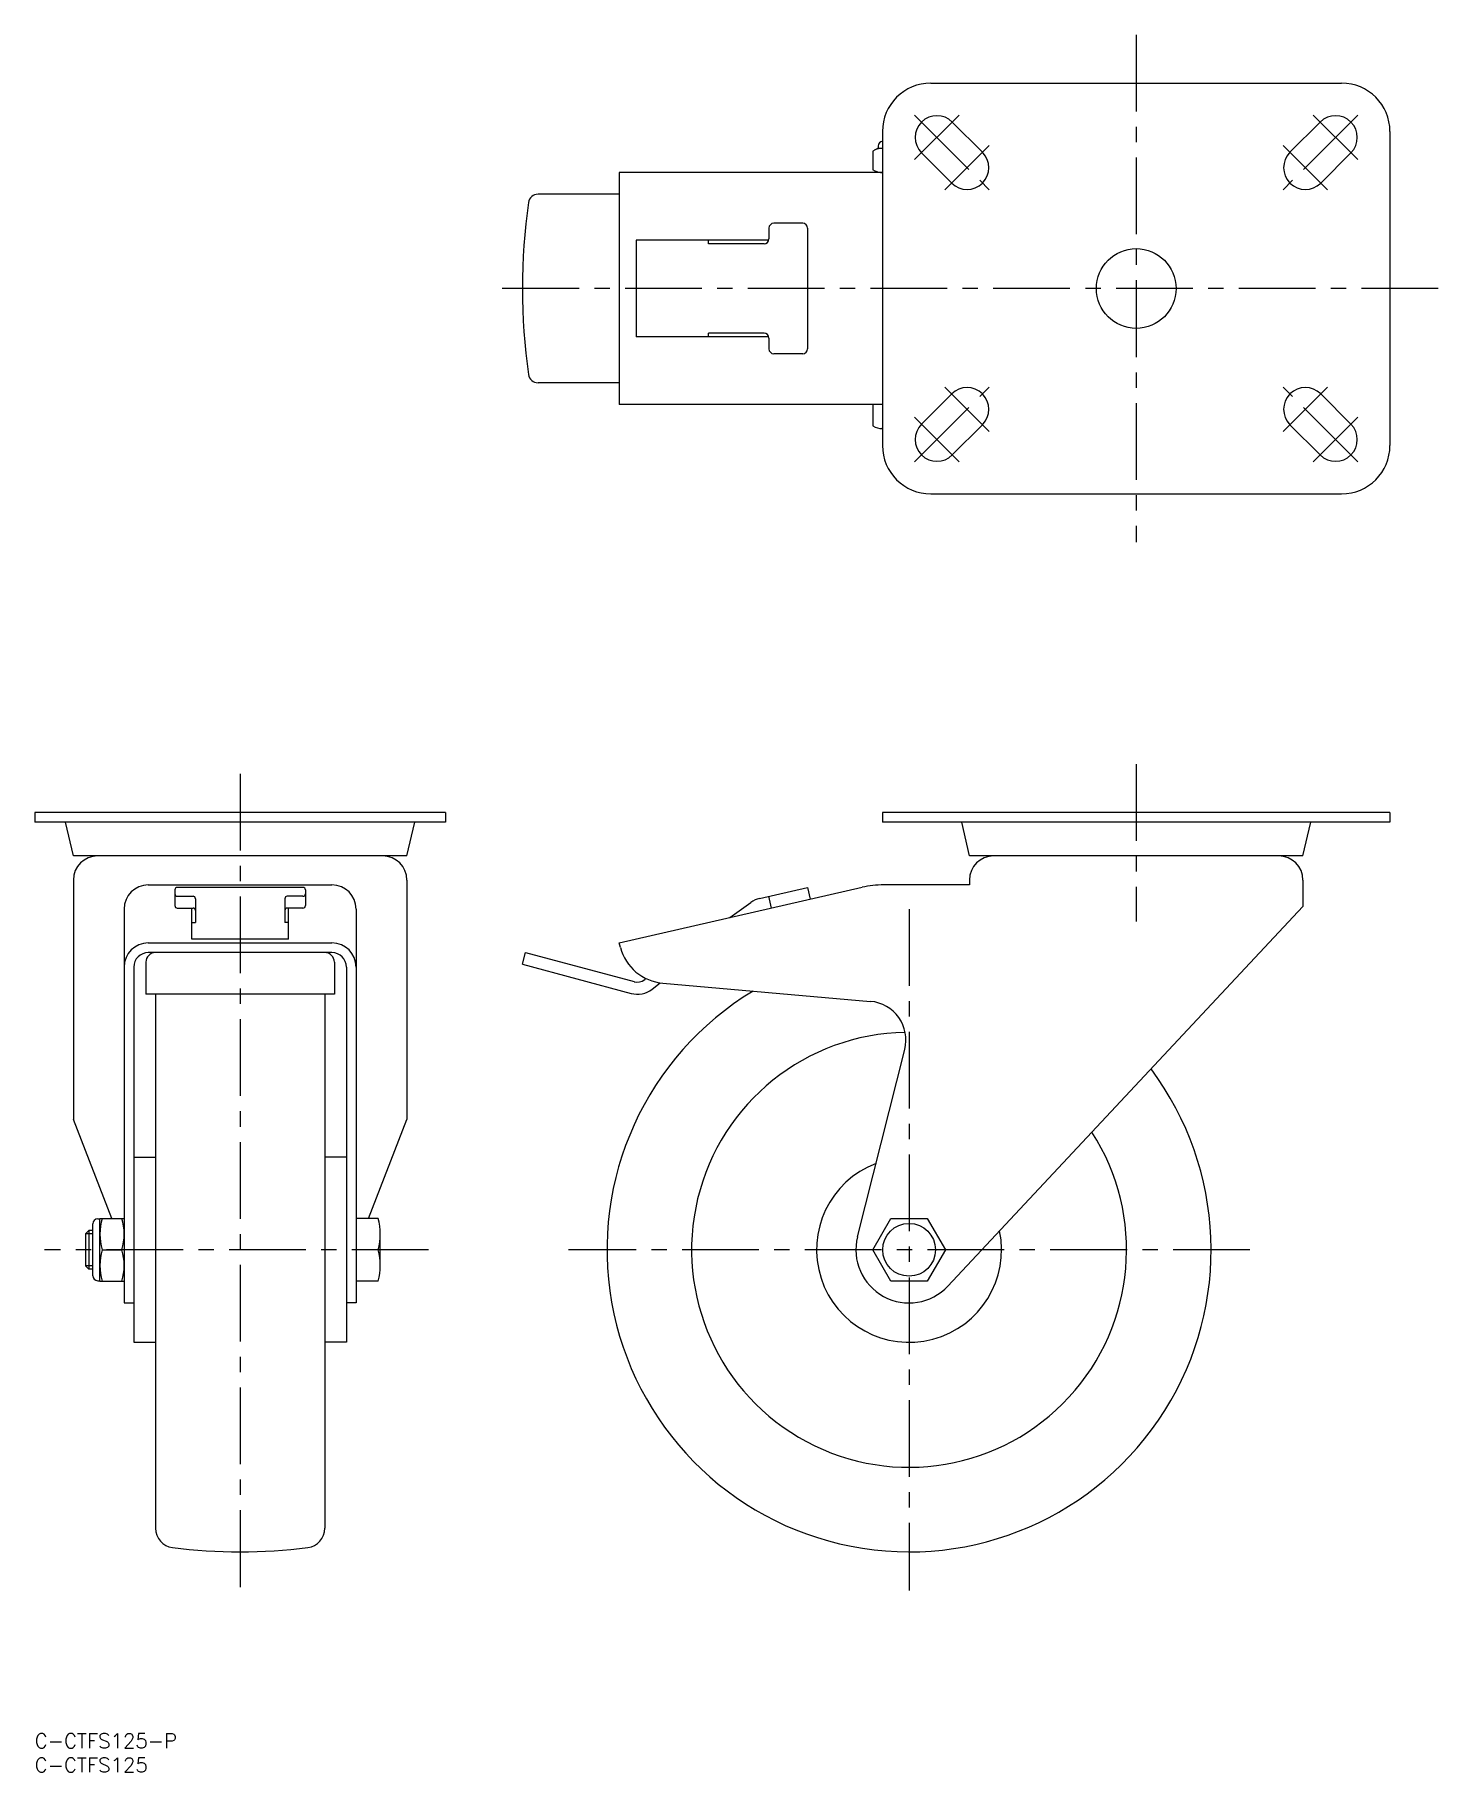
# Model space of a CAD drawing. Extents: x 0 to 290, y -8 to 352.
import ezdxf

# ---------------------------------------------------------------- set-up
doc = ezdxf.new("R2010")
doc.units = 0
doc.header["$LTSCALE"] = 0.5
doc.linetypes.add('CENTER', pattern=[50.8, 31.75, -6.35, 6.35, -6.35])
doc.layers.get('0').update_dxf_attribs({"linetype": 'CONTINUOUS'})
doc.layers.add('CENTER', color=1, linetype='CENTER')
doc.styles.get("Standard").update_dxf_attribs({"font": 'txt.shx', "height": 3, "bigfont": 'bigfont.shx'})

# ---------------------------------------------------------------- blocks, each defined once
blk = doc.blocks.new('*U18')
at = {"color": 7, "linetype": 'CONTINUOUS'}
blk.add_text('C-CTFS125-P', height=3, dxfattribs=at).set_placement((0, -3))
blk = doc.blocks.new('*U19')
at = {"color": 7, "linetype": 'CONTINUOUS'}
blk.add_text('C-CTFS125', height=3, dxfattribs=at).set_placement((0, -8))

msp = doc.modelspace()

# ---------------------------------------------------------------- linework, layer by layer
at = {"color": 7, "linetype": 'CONTINUOUS'}
for p, q in [((185.42, 341.5), (270.42, 341.5)), ((175.42, 331.5), (175.42, 266.5)), ((189.85, 333.43), (196.1, 327.18)), ((265.99, 333.43), (259.74, 327.18)), ((280.42, 331.5), (280.42, 266.5)), ((174.42, 328), (173.42, 327.42)), ((173.42, 327.42), (173.42, 323.58)), ((175.42, 328), (174.42, 328)), ((174.52, 328.46), (174.52, 328)), ((174.42, 323), (173.42, 323.58)), ((183.49, 327.07), (189.74, 320.82)), ((272.35, 327.07), (266.1, 320.82)), ((120.92, 323), (120.92, 275)), ((175.42, 323), (120.92, 323)), ((120.92, 318.5), (104.15, 318.5)), ((151.92, 311.5), (151.92, 309.25)), ((158.92, 312.5), (152.92, 312.5)), ((159.92, 311.5), (159.92, 286.5)), ((124.42, 309), (124.42, 289)), ((151.89, 309), (124.42, 309)), ((139.42, 308.25), (139.42, 309)), ((150.92, 308.25), (139.42, 308.25)), ((151.89, 289), (124.42, 289)), ((150.92, 289.75), (139.42, 289.75)), ((139.42, 289), (139.42, 289.75)), ((151.92, 288.75), (151.92, 286.5)), ((158.92, 285.5), (152.92, 285.5)), ((120.92, 279.5), (104.15, 279.5)), ((183.49, 270.93), (189.74, 277.18)), ((272.35, 270.93), (266.1, 277.18)), ((175.42, 275), (120.92, 275)), ((173.42, 275), (173.42, 270.58)), ((175.42, 270), (175.29, 270)), ((189.85, 264.57), (196.1, 270.82)), ((265.99, 264.57), (259.74, 270.82)), ((185.42, 256.5), (270.42, 256.5)), ((85, 190.6), (0, 190.6)), ((0, 190.6), (0, 188.6)), ((85, 190.6), (85, 188.6)), ((280.42, 190.6), (175.42, 190.6)), ((175.42, 190.6), (175.42, 188.6)), ((280.42, 190.6), (280.42, 188.6)), ((85, 188.6), (0, 188.6)), ((8, 181.6), (6.38, 188.6)), ((77, 181.6), (78.62, 188.6)), ((280.42, 188.6), (175.42, 188.6)), ((193.42, 181.6), (191.81, 188.6)), ((262.42, 181.6), (264.04, 188.6)), ((77, 181.6), (8, 181.6)), ((262.42, 181.6), (193.42, 181.6)), ((8, 176.6), (8, 127.08)), ((77, 176.6), (77, 127.08)), ((193.42, 176.6), (193.42, 175.6)), ((262.42, 176.6), (262.42, 171.1)), ((23.5, 175.6), (61.5, 175.6)), ((29, 174.58), (29, 171.31)), ((55.5, 175.08), (29.5, 175.08)), ((29.5, 173.25), (32.75, 173.25)), ((33.25, 172.75), (33.25, 167.83)), ((51.75, 172.75), (51.75, 167.83)), ((55.5, 173.25), (52.25, 173.25)), ((56, 174.58), (56, 171.31)), ((120.92, 163.6), (171.22, 175.1)), ((149.99, 172.81), (159.92, 175.08)), ((152.48, 170.81), (151.92, 173.25)), ((159.92, 175.08), (160.48, 172.64)), ((193.42, 175.6), (175.68, 175.6)), ((18.5, 170.6), (18.5, 89.1)), ((29.5, 170.81), (32.75, 170.81)), ((32.5, 164.4), (32.5, 170.81)), ((55.5, 170.81), (52.25, 170.81)), ((52.5, 164.4), (52.5, 170.81)), ((66.5, 170.6), (66.5, 89.1)), ((143.85, 168.84), (148.17, 171.98)), ((188.95, 92.58), (262.42, 171.1)), ((32.5, 167.83), (33.25, 167.83)), ((52.5, 167.83), (51.75, 167.83)), ((23.5, 163.6), (61.5, 163.6)), ((52.5, 164.4), (32.5, 164.4)), ((121.18, 162.64), (120.92, 163.6)), ((20.5, 158.6), (20.5, 80.96)), ((23, 159.6), (23, 152.99)), ((61.5, 161.6), (23.5, 161.6)), ((62, 159.6), (62, 152.99)), ((64.5, 158.6), (64.5, 80.96)), ((100.92, 159.18), (101.57, 161.6)), ((100.92, 159.18), (123.39, 153.16)), ((101.57, 161.6), (124.04, 155.58)), ((126.21, 156.02), (126.48, 156.22)), ((127.74, 154.04), (129.4, 155.32)), ((129.97, 155.26), (172.97, 151.5)), ((62, 152.99), (23, 152.99)), ((25, 152.99), (25, 42.47)), ((60, 152.99), (60, 42.47)), ((170.25, 102.79), (180.03, 141.57)), ((15.97, 106.6), (8, 127.08)), ((69.03, 106.6), (77, 127.08)), ((20.5, 119.24), (25, 119.24)), ((64.5, 119.24), (60, 119.24)), ((12, 94.74), (12, 105.45)), ((13.04, 106.49), (13.5, 106.49)), ((13.5, 93.6), (13.5, 106.6)), ((13.5, 106.6), (18.5, 106.6)), ((71.04, 106.6), (66.5, 106.6)), ((173.42, 100.1), (177.17, 106.6)), ((177.17, 106.6), (184.67, 106.6)), ((184.67, 106.6), (188.43, 100.1)), ((10.5, 103.42), (11.18, 104.1)), ((10.5, 103.42), (10.5, 96.77)), ((11.18, 104.1), (11.18, 96.1)), ((12, 104.1), (11.18, 104.1)), ((71.5, 96.85), (71.5, 103.35)), ((13.96, 100.1), (18.04, 100.1)), ((71.04, 100.1), (66.5, 100.1)), ((177.17, 93.6), (173.42, 100.1)), ((188.43, 100.1), (184.67, 93.6)), ((10.5, 96.77), (11.18, 96.1)), ((12, 96.1), (11.18, 96.1)), ((13.04, 93.7), (13.5, 93.7)), ((13.5, 93.6), (18.5, 93.6)), ((71.04, 93.6), (66.5, 93.6)), ((184.67, 93.6), (177.17, 93.6)), ((18.5, 89.1), (20.5, 89.1)), ((66.5, 89.1), (64.5, 89.1)), ((20.5, 80.96), (25, 80.96)), ((64.5, 80.96), (60, 80.96))]:
    msp.add_line(p, q, dxfattribs=at)
at = {"color": 3, "linetype": 'CONTINUOUS'}
for p, q in [((12, 103.42), (10.5, 103.42)), ((12, 96.77), (10.5, 96.77))]:
    msp.add_line(p, q, dxfattribs=at)
at = {"color": 7, "linetype": 'CONTINUOUS'}
for centre, radius in [((227.92, 299), 8.25), ((180.92, 100.1), 5.46)]:
    msp.add_circle(centre, radius, dxfattribs=at)
for centre, radius, start, end in [((185.42, 331.5), 10, 90, 180), ((270.42, 331.5), 10, 0, 90), ((186.67, 330.25), 4.5, 45, 225), ((269.17, 330.25), 4.5, 315, 135), ((175.29, 324.68), 3.32, 87.7721, 115.6158), ((175.56, 328.46), 1.04, 97.9588, 180), ((192.92, 324), 4.5, 225, 45), ((262.92, 324), 4.5, 135, 315), ((175.29, 326.33), 3.32, 244.3842, 272.2279), ((227.92, 299), 127, 171.9522, 188.0478), ((104.15, 316.5), 2, 90, 171.9522), ((150.92, 309.25), 1, 270, 0), ((152.92, 311.5), 1, 90, 180), ((158.92, 311.5), 1, 0, 90), ((150.92, 288.75), 1, 0, 90), ((152.92, 286.5), 1, 180, 270), ((158.92, 286.5), 1, 270, 0), ((104.15, 281.5), 2, 188.0478, 270), ((192.92, 274), 4.5, 315, 135), ((262.92, 274), 4.5, 45, 225), ((175.29, 273.33), 3.32, 235.6158, 272.2279), ((186.67, 267.75), 4.5, 135, 315), ((269.17, 267.75), 4.5, 225, 45), ((185.42, 266.5), 10, 180, 270), ((270.42, 266.5), 10, 270, 0), ((13, 176.6), 5, 90, 180), ((72, 176.6), 5, 0, 90), ((198.42, 176.6), 5, 90, 180), ((257.42, 176.6), 5, 0, 90), ((23.5, 170.6), 5, 90, 180), ((29.5, 174.58), 0.5, 90, 180), ((29.5, 173.75), 0.5, 180, 270), ((32.75, 172.75), 0.5, 0, 90), ((52.25, 172.75), 0.5, 90, 180), ((55.5, 174.58), 0.5, 0, 90), ((55.5, 173.75), 0.5, 270, 0), ((61.5, 170.6), 5, 0, 90), ((151.11, 167.93), 5, 102.875, 125.9963), ((175.68, 155.6), 20, 90, 102.875), ((29.5, 171.31), 0.5, 180, 270), ((32.75, 170.31), 0.5, 0, 90), ((52.25, 170.31), 0.5, 90, 180), ((55.5, 171.31), 0.5, 270, 0), ((23.5, 158.6), 5, 90, 180), ((61.5, 158.6), 5, 0, 90), ((130.84, 165.22), 10, 194.9314, 265), ((23.5, 158.6), 3, 90, 180), ((25, 159.6), 2, 90, 180), ((60, 159.6), 2, 0, 90), ((61.5, 158.6), 3, 0, 90), ((124.68, 157.99), 2.5, 255, 307.7532), ((180.92, 100.1), 62.5, 121.0862, 36.7654), ((124.68, 157.99), 5, 255, 307.7532), ((172.27, 143.53), 8, 345.856, 85), ((180.92, 100.1), 45, 91.025, 32.7532), ((180.92, 100.1), 19.14, 110.9342, 11.824), ((13.04, 105.45), 1.04, 90, 180), ((25.1, 103.35), 11.6, 163.7343, 196.2657), ((6.9, 103.35), 11.6, 343.7343, 16.2657), ((59.9, 103.35), 11.6, 343.7343, 16.2657), ((180.92, 100.1), 11, 165.856, 316.9022), ((25.1, 96.85), 11.6, 163.7343, 196.2657), ((6.9, 96.85), 11.6, 343.7343, 16.2657), ((59.9, 96.85), 11.6, 343.7343, 16.2657), ((13.04, 94.74), 1.04, 180, 270), ((29, 42.47), 4, 180, 262.6482), ((56, 42.47), 4, 277.3518, 0), ((42.5, 147.1), 109.5, 262.6482, 277.3518)]:
    msp.add_arc(centre, radius, start, end, dxfattribs=at)
at = {"layer": 'CENTER', "color": 1, "linetype": 'CENTER'}
for p, q in [((227.92, 351.5), (227.92, 246.5)), ((182.07, 334.85), (197.52, 319.41)), ((182.07, 325.66), (191.27, 334.85)), ((273.77, 334.85), (258.32, 319.41)), ((273.77, 325.66), (264.57, 334.85)), ((188.32, 319.41), (197.52, 328.6)), ((267.52, 319.41), (258.32, 328.6)), ((290.42, 299), (94.92, 299)), ((182.07, 263.16), (197.52, 278.6)), ((188.32, 278.6), (197.52, 269.41)), ((273.77, 263.16), (258.32, 278.6)), ((267.52, 278.6), (258.32, 269.41)), ((182.07, 272.35), (191.27, 263.16)), ((273.77, 272.35), (264.57, 263.16)), ((42.5, 198.6), (42.5, 29.6)), ((227.92, 200.6), (227.92, 168.03)), ((180.92, 170.6), (180.92, 29.6)), ((81.5, 100.1), (2, 100.1)), ((251.42, 100.1), (110.42, 100.1))]:
    msp.add_line(p, q, dxfattribs=at)

# ---------------------------------------------------------------- block references
at = {"color": 7, "linetype": 'CONTINUOUS'}
for name in ['*U18', '*U19']:
    msp.add_blockref(name, (0, 0), dxfattribs=at)

doc.saveas('drawing.dxf')
